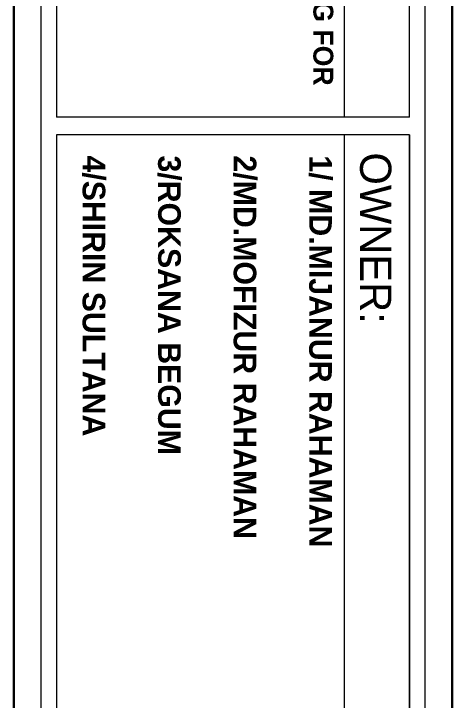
# Model space of a CAD drawing. Header units: inches. Extents: x 109699 to 44449955, y -10987 to 15824140.
# Drawn here: x 195752.5 to 195919.6, y -3520.4 to -3258.7 of the extents above; entities that cross this region are included whole.
import ezdxf

# ---------------------------------------------------------------- set-up
doc = ezdxf.new("R2010")
doc.units = ezdxf.units.IN
doc.header["$LTSCALE"] = 5
doc.header["$MEASUREMENT"] = 0
doc.layers.add('Text', color=7, linetype='Continuous', lineweight=0)
doc.layers.add('WALL-1', color=8, linetype='Continuous', lineweight=9)
doc.styles.add('SH-T2', font='times.ttf')
doc.styles.get("Standard").update_dxf_attribs({"font": 'times.ttf'})

# ---------------------------------------------------------------- blocks, each defined once
blk = doc.blocks.new('zxczxczxcz')
at = {"layer": 'Text'}
for p, q in [((175700.4, -15497.83), (175700.4, -15671.58)), ((175709.04, -15497.83), (176001.64, -15497.83)), ((175709.04, -15497.83), (175709.04, -15671.58)), ((175349.02, -15529.94), (175700.4, -15529.94)), ((175709.04, -15529.94), (176001.64, -15529.94))]:
    blk.add_line(p, q, dxfattribs=at)
at = {"layer": 'Text', "lineweight": 30}
blk.add_lwpolyline([(177005.91, -15476.83), (175281.82, -15476.83), (175281.82, -15692.58), (177005.91, -15692.58)], close=True, dxfattribs=at)
at = {"layer": 'Text'}
blk.add_lwpolyline([(176997.69, -15490.2), (175295.18, -15490.2), (175295.18, -15679.21), (176997.69, -15679.21)], close=True, dxfattribs=at)
for points in [[(175700.4, -15497.83), (175349.02, -15497.83), (175349.02, -15671.58), (175700.4, -15671.58)], [(176001.64, -15497.83), (175709.04, -15497.83)], [(175709.04, -15671.58), (176001.64, -15671.58)]]:
    blk.add_lwpolyline(points, dxfattribs=at)
at = {"layer": 'Text', "attachment_point": 1}
for s, insert, char_height, width in [('{\\fFranklin Gothic Medium|b0|i0|c0|p34;\\C1;OWNER:}', (175717.75, -15506.83), 15.3383, 414.2273), ('\\pt35.29515;{\\fCentury Gothic|b1|i0|c0|p34;PROPOSED 10 STORIED MIXED USE BUILDING FOR \\PMD.MIJANUR RAHAMAN GONG,\\PS/O:LATE.MOTIUR RAHMAN, \\PMOUZA:BAGURA ALEKANDA,J.L NO.:50,\\PKHATIAN NO.:24703,PLOT NO.:1156,\\PWARD NO.:20,LECHUSHAH SARAK,\\P\\pt67.08058;COLLEGE ROAD, \\PB.C.C , BARISHAL }', (175356.22, -15535.36), 9.8075, 458.1648)]:
    blk.add_mtext(s, dxfattribs=dict(at, insert=insert, char_height=char_height, width=width))
at = {"layer": 'Text', "linetype": 'Continuous', "insert": (175719.21, -15536.08), "char_height": 11.1449, "width": 329.4038, "attachment_point": 1, "style": 'SH-T2'}
blk.add_mtext('\\pt76.20062;{\\fCentury Gothic|b1|i0|c0|p34;1/ MD.MIJANUR RAHAMAN \\P\\P2/MD.MOFIZUR RAHAMAN\\P \\P3/ROKSANA BEGUM\\P\\P4/SHIRIN SULTANA}', dxfattribs=at)

msp = doc.modelspace()

# ---------------------------------------------------------------- block references
at = {"layer": 'WALL-1', "linetype": 'Continuous', "xscale": 0.7745455872000001, "yscale": 0.7745455872000001, "zscale": 0.7745455872000001, "rotation": 270}
msp.add_blockref('zxczxczxcz', (207907.13, 132789.8), dxfattribs=at)

doc.saveas('drawing.dxf')
